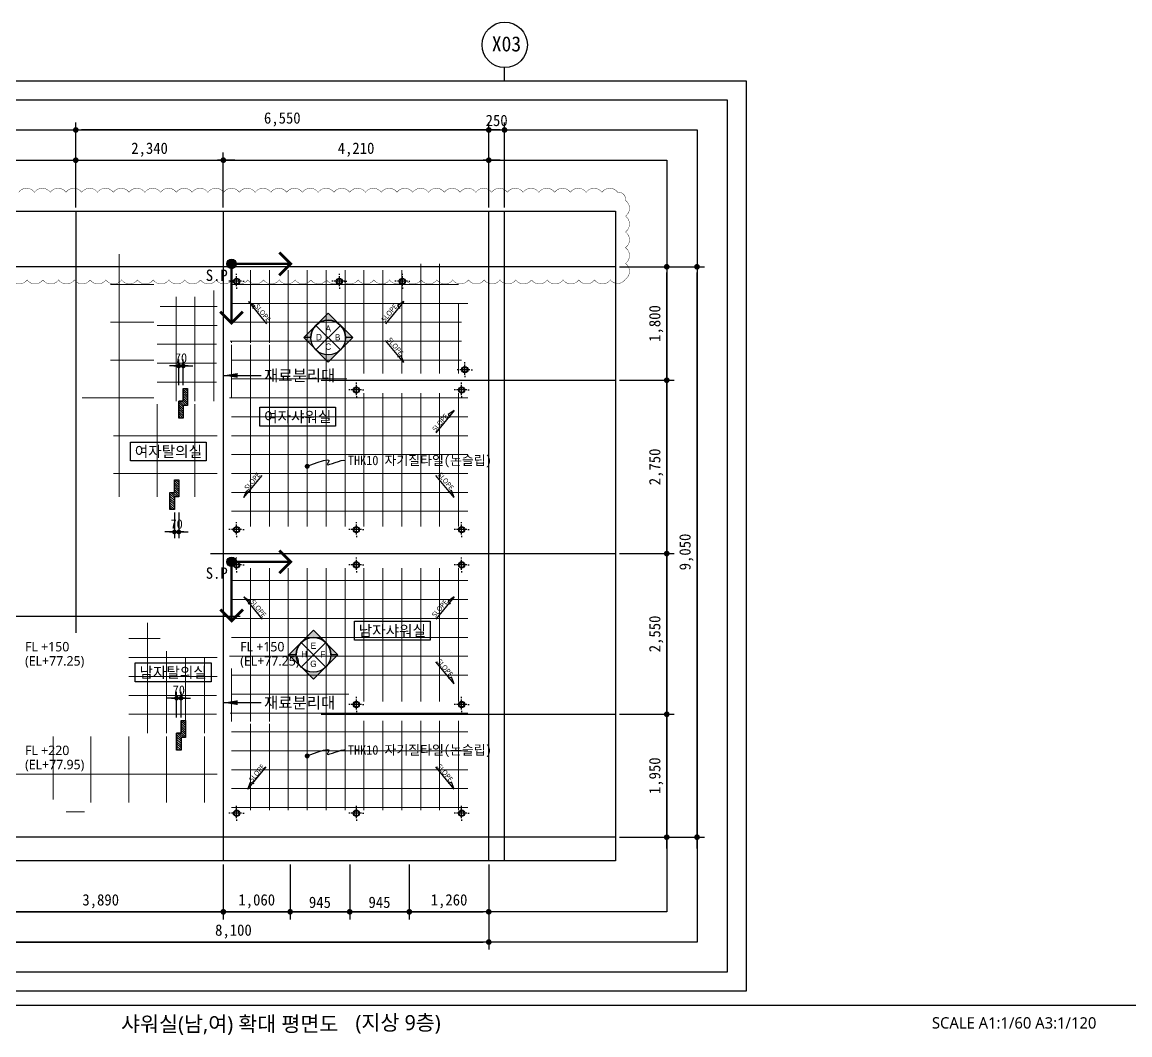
# Model space of a CAD drawing. Header units: millimetres. Extents: x -423835 to -174325, y -1379898 to -1311126.
# Drawn here: x -210905 to -193336, y -1363205 to -1347138 of the extents above; entities that cross this region are included whole.
import ezdxf
from ezdxf.enums import TextEntityAlignment as Align

# ---------------------------------------------------------------- set-up
doc = ezdxf.new("R2010")
doc.units = ezdxf.units.MM
doc.header["$LTSCALE"] = 100
doc.header["$MEASUREMENT"] = 0
doc.header["$PDSIZE"] = -10
doc.layers.get('0').update_dxf_attribs({"linetype": 'CONTINUOUS'})
doc.layers.get('Defpoints').update_dxf_attribs({"color": 153, "linetype": 'CONTINUOUS'})
for name, color, linetype, lineweight in [('A-AXIS-BUBL', 7, 'CONTINUOUS', 25), ('A-MKXS-TEXT1', 3, 'CONTINUOUS', 25), ('A-MKXX-NAME', 3, 'CONTINUOUS', 25), ('A-MKXX-SYMB', 7, 'CONTINUOUS', 25), ('A-WAXK-PATT', 8, 'CONTINUOUS', 18), ('A-XXXX-TXT2', 3, 'CONTINUOUS', 25), ('REV-202205', 20, 'CONTINUOUS', 25)]:
    doc.layers.add(name, color=color, linetype=linetype, lineweight=lineweight)
for name, color, linetype in [('A-DIMS', 7, 'CONTINUOUS'), ('A-ETC-1', 7, 'CONTINUOUS'), ('A-MKXS-LEAD', 7, 'CONTINUOUS'), ('A-TXT-S', 3, 'CONTINUOUS'), ('AA-AXIS-LINE-1', 1, 'CONTINUOUS'), ('AA-ELE-2', 3, 'CONTINUOUS'), ('AA-MARK', 1, 'CONTINUOUS'), ('AA-TEX-3', 3, 'CONTINUOUS'), ('ARDM', 7, 'CONTINUOUS'), ('FIX', 6, 'CONTINUOUS'), ('IN-F-PAT', 8, 'CONTINUOUS'), ('IN-TEXT-FIN', 3, 'CONTINUOUS'), ('LEADER', 7, 'CONTINUOUS')]:
    doc.layers.add(name, color=color, linetype=linetype)
doc.layers.add('Defpoint', color=181, linetype='CONTINUOUS', plot=False)
doc.styles.add('HY울릉도L', font='')
doc.styles.add('돋움체', font='')
doc.styles.add('맑은 고딕', font='malgun.ttf')
doc.styles.add('맑은고딕', font='malgun.ttf')
doc.styles.add('한농대-돋음체', font='')
doc.styles.get('HY울릉도L').set_extended_font_data('HYwulM')
doc.styles.get('돋움체').set_extended_font_data('DotumChe')
doc.styles.get('한농대-돋음체').set_extended_font_data('Dotum')
doc.dimstyles.new('CDIM', dxfattribs={"dimtxt": 3, "dimasz": 1.5, "dimexe": 2, "dimexo": 1, "dimgap": 1, "dimtad": 1, "dimdec": 0, "dimrnd": 0.5, "dimzin": 0, "dimdsep": 32, "dimlunit": 6, "dimtxsty": 'HY울릉도L', "dimblk1": '_CIDOT', "dimblk2": '_CIDOT', "dimsah": 1, "dimcen": 5.5, "dimclrd": 2, "dimclre": 2, "dimclrt": 7, "dimadec": 0, "dimazin": 0, "dimtfac": 1, "dimtdec": 0, "dimtix": 1, "dimtmove": 2, "dimatfit": 1, "dimldrblk": '_CIDOT', "dimfxl": 1, "dimtolj": 1, "dimtzin": 0, "dimlwd": -1, "dimarcsym": 0})

# ---------------------------------------------------------------- blocks, each defined once
blk = doc.blocks.new('전개도')
at = {"layer": 'AA-MARK'}
h = blk.add_hatch(color=256, dxfattribs=at)
edge = h.paths.add_edge_path()
edge.add_line((-32914.55, -89502.68), (-32916.83, -89502.68))
edge.add_arc((-32922.33, -89502.68), 5.5, 0, 180)
edge.add_line((-32927.83, -89502.68), (-32930.11, -89502.68))
edge.add_line((-32930.11, -89502.68), (-32922.33, -89494.91))
edge.add_line((-32922.33, -89494.91), (-32914.55, -89502.68))
h = blk.add_hatch(color=256, dxfattribs=at)
edge = h.paths.add_edge_path()
edge.add_line((-32914.55, -89502.68), (-32916.83, -89502.68))
edge.add_arc((-32922.33, -89502.68), 5.5, -180, 0, ccw=False)
edge.add_line((-32927.83, -89502.68), (-32930.11, -89502.68))
edge.add_line((-32930.11, -89502.68), (-32922.33, -89510.46))
edge.add_line((-32922.33, -89510.46), (-32914.55, -89502.68))
at = {"layer": 'AA-MARK', "color": 1}
for p, q in [((-32918.44, -89506.57), (-32926.22, -89498.79)), ((-32918.44, -89498.79), (-32926.22, -89506.57))]:
    blk.add_line(p, q, dxfattribs=at)
at = {"layer": 'AA-MARK'}
for points in [[(-32914.55, -89502.68), (-32916.83, -89502.68, 1), (-32927.83, -89502.68), (-32930.11, -89502.68), (-32922.33, -89494.91)], [(-32914.55, -89502.68), (-32916.83, -89502.68, -1), (-32927.83, -89502.68), (-32930.11, -89502.68), (-32922.33, -89510.46)]]:
    blk.add_lwpolyline(points, format="xyb", close=True, dxfattribs=at)
blk.add_circle((-32922.33, -89502.68), 5.5, dxfattribs=at)
blk = doc.blocks.new('전개도-1')
at = {"xscale": 50, "yscale": 50, "zscale": 50}
blk.add_blockref('전개도', (1646116, 4475134), dxfattribs=at)
at = {"layer": 'AA-MARK', "color": 3, "style": '한농대-돋음체'}
for tag, p in [('A', (0, 94)), ('B', (-147, -41)), ('C', (149, -45)), ('D', (0, -193))]:
    blk.add_attdef(tag, text='', height=100, dxfattribs=at).set_placement(p, align=Align.CENTER)
blk = doc.blocks.new('_CIDOT')
at = {"color": 0, "linetype": 'ByBlock'}
blk.add_line((2, 0), (-1, 0), dxfattribs=at)
at = {"color": 0, "linetype": 'ByBlock', "const_width": 0.5}
blk.add_lwpolyline([(-0.25, 0, 1), (0.25, 0, 1)], format="xyb", close=True, dxfattribs=at)
blk = doc.blocks.new('*D166')
at = {"layer": 'A-DIMS', "lineweight": -2, "transparency": 16777216}
for p, q in [((-210054, -1350078), (-210054, -1349208)), ((-207714, -1350078), (-207714, -1349208))]:
    blk.add_line(p, q, dxfattribs=at)
at = {"layer": 'A-DIMS', "transparency": 16777216}
blk.add_line((-209964, -1349328), (-207804, -1349328), dxfattribs=at)
at = {"layer": 'Defpoints', "color": 0, "transparency": 16777216}
for p in [(-207714, -1349328), (-210054, -1350138), (-207714, -1350138)]:
    blk.add_point(p, dxfattribs=at)
at = {"layer": 'A-DIMS', "transparency": 16777216, "xscale": 90, "yscale": 90, "zscale": 90, "rotation": 180}
blk.add_blockref('_CIDOT', (-210054, -1349328), dxfattribs=at)
at = {"layer": 'A-DIMS', "transparency": 16777216, "xscale": 90, "yscale": 90, "zscale": 90}
blk.add_blockref('_CIDOT', (-207714, -1349328), dxfattribs=at)
at = {"layer": 'A-DIMS', "color": 3, "transparency": 16777216, "insert": (-208884, -1349161), "char_height": 180, "attachment_point": 5, "style": '돋움체'}
blk.add_mtext('\\A1;2,340', dxfattribs=at)
blk = doc.blocks.new('*D167')
at = {"layer": 'A-DIMS', "lineweight": -2, "transparency": 16777216}
for p, q in [((-210054, -1350078), (-210054, -1348728)), ((-203504, -1350078), (-203504, -1348728))]:
    blk.add_line(p, q, dxfattribs=at)
at = {"layer": 'A-DIMS', "transparency": 16777216}
blk.add_line((-203594, -1348848), (-209964, -1348848), dxfattribs=at)
at = {"layer": 'Defpoints', "color": 0, "transparency": 16777216}
for p in [(-210054, -1348848), (-210054, -1350138), (-203504, -1350138)]:
    blk.add_point(p, dxfattribs=at)
at = {"layer": 'A-DIMS', "transparency": 16777216, "xscale": 90, "yscale": 90, "zscale": 90, "rotation": 180}
blk.add_blockref('_CIDOT', (-210054, -1348848), dxfattribs=at)
at = {"layer": 'A-DIMS', "transparency": 16777216, "xscale": 90, "yscale": 90, "zscale": 90}
blk.add_blockref('_CIDOT', (-203504, -1348848), dxfattribs=at)
at = {"layer": 'A-DIMS', "color": 3, "transparency": 16777216, "insert": (-206779, -1348681), "char_height": 180, "attachment_point": 5, "style": '돋움체'}
blk.add_mtext('\\A1;6,550', dxfattribs=at)
blk = doc.blocks.new('*D168')
at = {"layer": 'A-DIMS', "lineweight": -2, "transparency": 16777216}
for p, q in [((-207714, -1350078), (-207714, -1349208)), ((-203504, -1350078), (-203504, -1349208))]:
    blk.add_line(p, q, dxfattribs=at)
at = {"layer": 'A-DIMS', "transparency": 16777216}
blk.add_line((-207624, -1349328), (-203594, -1349328), dxfattribs=at)
at = {"layer": 'Defpoints', "color": 0, "transparency": 16777216}
for p in [(-203504, -1349328), (-207714, -1350138), (-203504, -1350138)]:
    blk.add_point(p, dxfattribs=at)
at = {"layer": 'A-DIMS', "transparency": 16777216, "xscale": 90, "yscale": 90, "zscale": 90, "rotation": 180}
blk.add_blockref('_CIDOT', (-207714, -1349328), dxfattribs=at)
at = {"layer": 'A-DIMS', "transparency": 16777216, "xscale": 90, "yscale": 90, "zscale": 90}
blk.add_blockref('_CIDOT', (-203504, -1349328), dxfattribs=at)
at = {"layer": 'A-DIMS', "color": 3, "transparency": 16777216, "insert": (-205609, -1349161), "char_height": 180, "attachment_point": 5, "style": '돋움체'}
blk.add_mtext('\\A1;4,210', dxfattribs=at)
blk = doc.blocks.new('*D165')
at = {"layer": 'A-DIMS', "lineweight": -2, "transparency": 16777216}
for p, q in [((-203504, -1350078), (-203504, -1348728)), ((-203254, -1350078), (-203254, -1348728))]:
    blk.add_line(p, q, dxfattribs=at)
at = {"layer": 'A-DIMS', "transparency": 16777216}
for p, q in [((-203594, -1348848), (-203684, -1348848)), ((-203504, -1348848), (-203254, -1348848)), ((-203164, -1348848), (-203074, -1348848))]:
    blk.add_line(p, q, dxfattribs=at)
at = {"layer": 'Defpoints', "color": 0, "transparency": 16777216}
for p in [(-203254, -1348848), (-203504, -1350138), (-203254, -1350138)]:
    blk.add_point(p, dxfattribs=at)
at = {"layer": 'A-DIMS', "transparency": 16777216, "xscale": 90, "yscale": 90, "zscale": 90}
blk.add_blockref('_CIDOT', (-203504, -1348848), dxfattribs=at)
at = {"layer": 'A-DIMS', "transparency": 16777216, "xscale": 90, "yscale": 90, "zscale": 90, "rotation": 180}
blk.add_blockref('_CIDOT', (-203254, -1348848), dxfattribs=at)
at = {"layer": 'A-DIMS', "color": 3, "transparency": 16777216, "insert": (-203379, -1348698), "char_height": 180, "attachment_point": 5, "style": '돋움체'}
blk.add_mtext('\\A1;250', dxfattribs=at)
blk = doc.blocks.new('*D169')
at = {"layer": 'A-DIMS', "lineweight": -2, "transparency": 16777216}
for p, q in [((-201431, -1352819), (-200561, -1352819)), ((-201431, -1355569), (-200561, -1355569))]:
    blk.add_line(p, q, dxfattribs=at)
at = {"layer": 'A-DIMS', "transparency": 16777216}
blk.add_line((-200681, -1355479), (-200681, -1352909), dxfattribs=at)
at = {"layer": 'Defpoints', "color": 0, "transparency": 16777216}
for p in [(-201491, -1352819), (-200681, -1352819), (-201491, -1355569)]:
    blk.add_point(p, dxfattribs=at)
at = {"layer": 'A-DIMS', "transparency": 16777216, "xscale": 90, "yscale": 90, "zscale": 90}
for p, rotation in [((-200681, -1352819), 90), ((-200681, -1355569), 270)]:
    blk.add_blockref('_CIDOT', p, dxfattribs=dict(at, rotation=rotation))
at = {"layer": 'A-DIMS', "color": 3, "transparency": 16777216, "insert": (-200849, -1354194), "char_height": 180, "attachment_point": 5, "rotation": 90, "style": '돋움체'}
blk.add_mtext('\\A1;2,750', dxfattribs=at)
blk = doc.blocks.new('*D170')
at = {"layer": 'A-DIMS', "lineweight": -2, "transparency": 16777216}
for p, q in [((-201431, -1351019), (-200561, -1351019)), ((-201431, -1352819), (-200561, -1352819))]:
    blk.add_line(p, q, dxfattribs=at)
at = {"layer": 'A-DIMS', "transparency": 16777216}
blk.add_line((-200681, -1352729), (-200681, -1351109), dxfattribs=at)
at = {"layer": 'Defpoints', "color": 0, "transparency": 16777216}
for p in [(-201491, -1351019), (-200681, -1351019), (-201491, -1352819)]:
    blk.add_point(p, dxfattribs=at)
at = {"layer": 'A-DIMS', "transparency": 16777216, "xscale": 90, "yscale": 90, "zscale": 90}
for p, rotation in [((-200681, -1351019), 90), ((-200681, -1352819), 270)]:
    blk.add_blockref('_CIDOT', p, dxfattribs=dict(at, rotation=rotation))
at = {"layer": 'A-DIMS', "color": 3, "transparency": 16777216, "insert": (-200849, -1351919), "char_height": 180, "attachment_point": 5, "rotation": 90, "style": '돋움체'}
blk.add_mtext('\\A1;1,800', dxfattribs=at)
blk = doc.blocks.new('*D171')
at = {"layer": 'A-DIMS', "lineweight": -2, "transparency": 16777216}
for p, q in [((-201431, -1358119), (-200561, -1358119)), ((-201431, -1360069), (-200561, -1360069))]:
    blk.add_line(p, q, dxfattribs=at)
at = {"layer": 'A-DIMS', "transparency": 16777216}
blk.add_line((-200681, -1359979), (-200681, -1358209), dxfattribs=at)
at = {"layer": 'Defpoints', "color": 0, "transparency": 16777216}
for p in [(-201491, -1358119), (-200681, -1358119), (-201491, -1360069)]:
    blk.add_point(p, dxfattribs=at)
at = {"layer": 'A-DIMS', "transparency": 16777216, "xscale": 90, "yscale": 90, "zscale": 90}
for p, rotation in [((-200681, -1358119), 90), ((-200681, -1360069), 270)]:
    blk.add_blockref('_CIDOT', p, dxfattribs=dict(at, rotation=rotation))
at = {"layer": 'A-DIMS', "color": 3, "transparency": 16777216, "insert": (-200849, -1359094), "char_height": 180, "attachment_point": 5, "rotation": 90, "style": '돋움체'}
blk.add_mtext('\\A1;1,950', dxfattribs=at)
blk = doc.blocks.new('*D172')
at = {"layer": 'A-DIMS', "lineweight": -2, "transparency": 16777216}
for p, q in [((-201431, -1355569), (-200561, -1355569)), ((-201431, -1358119), (-200561, -1358119))]:
    blk.add_line(p, q, dxfattribs=at)
at = {"layer": 'A-DIMS', "transparency": 16777216}
blk.add_line((-200681, -1358029), (-200681, -1355659), dxfattribs=at)
at = {"layer": 'Defpoints', "color": 0, "transparency": 16777216}
for p in [(-201491, -1355569), (-200681, -1355569), (-201491, -1358119)]:
    blk.add_point(p, dxfattribs=at)
at = {"layer": 'A-DIMS', "transparency": 16777216, "xscale": 90, "yscale": 90, "zscale": 90}
for p, rotation in [((-200681, -1355569), 90), ((-200681, -1358119), 270)]:
    blk.add_blockref('_CIDOT', p, dxfattribs=dict(at, rotation=rotation))
at = {"layer": 'A-DIMS', "color": 3, "transparency": 16777216, "insert": (-200849, -1356844), "char_height": 180, "attachment_point": 5, "rotation": 90, "style": '돋움체'}
blk.add_mtext('\\A1;2,550', dxfattribs=at)
blk = doc.blocks.new('*D175')
at = {"layer": 'A-DIMS', "lineweight": -2, "transparency": 16777216}
for p, q in [((-206654, -1360503), (-206654, -1361373)), ((-205709, -1360503), (-205709, -1361373))]:
    blk.add_line(p, q, dxfattribs=at)
at = {"layer": 'A-DIMS', "transparency": 16777216}
blk.add_line((-206564, -1361253), (-205799, -1361253), dxfattribs=at)
at = {"layer": 'Defpoints', "color": 0, "transparency": 16777216}
for p in [(-206654, -1360443), (-205709, -1360443), (-205709, -1361253)]:
    blk.add_point(p, dxfattribs=at)
at = {"layer": 'A-DIMS', "transparency": 16777216, "xscale": 90, "yscale": 90, "zscale": 90, "rotation": 180}
blk.add_blockref('_CIDOT', (-206654, -1361253), dxfattribs=at)
at = {"layer": 'A-DIMS', "transparency": 16777216, "xscale": 90, "yscale": 90, "zscale": 90}
blk.add_blockref('_CIDOT', (-205709, -1361253), dxfattribs=at)
at = {"layer": 'A-DIMS', "color": 3, "transparency": 16777216, "insert": (-206182, -1361103), "char_height": 180, "attachment_point": 5, "style": '돋움체'}
blk.add_mtext('\\A1;945', dxfattribs=at)
blk = doc.blocks.new('*D176')
at = {"layer": 'A-DIMS', "lineweight": -2, "transparency": 16777216}
for p, q in [((-205709, -1360503), (-205709, -1361373)), ((-204764, -1360503), (-204764, -1361373))]:
    blk.add_line(p, q, dxfattribs=at)
at = {"layer": 'A-DIMS', "transparency": 16777216}
blk.add_line((-205619, -1361253), (-204854, -1361253), dxfattribs=at)
at = {"layer": 'Defpoints', "color": 0, "transparency": 16777216}
for p in [(-205709, -1360443), (-204764, -1360443), (-204764, -1361253)]:
    blk.add_point(p, dxfattribs=at)
at = {"layer": 'A-DIMS', "transparency": 16777216, "xscale": 90, "yscale": 90, "zscale": 90, "rotation": 180}
blk.add_blockref('_CIDOT', (-205709, -1361253), dxfattribs=at)
at = {"layer": 'A-DIMS', "transparency": 16777216, "xscale": 90, "yscale": 90, "zscale": 90}
blk.add_blockref('_CIDOT', (-204764, -1361253), dxfattribs=at)
at = {"layer": 'A-DIMS', "color": 3, "transparency": 16777216, "insert": (-205237, -1361103), "char_height": 180, "attachment_point": 5, "style": '돋움체'}
blk.add_mtext('\\A1;945', dxfattribs=at)
blk = doc.blocks.new('*D177')
at = {"layer": 'A-DIMS', "lineweight": -2, "transparency": 16777216}
for p, q in [((-204764, -1360503), (-204764, -1361373)), ((-203504, -1360503), (-203504, -1361373))]:
    blk.add_line(p, q, dxfattribs=at)
at = {"layer": 'A-DIMS', "transparency": 16777216}
blk.add_line((-204674, -1361253), (-203594, -1361253), dxfattribs=at)
at = {"layer": 'Defpoints', "color": 0, "transparency": 16777216}
for p in [(-204764, -1360443), (-203504, -1360443), (-203504, -1361253)]:
    blk.add_point(p, dxfattribs=at)
at = {"layer": 'A-DIMS', "transparency": 16777216, "xscale": 90, "yscale": 90, "zscale": 90, "rotation": 180}
blk.add_blockref('_CIDOT', (-204764, -1361253), dxfattribs=at)
at = {"layer": 'A-DIMS', "transparency": 16777216, "xscale": 90, "yscale": 90, "zscale": 90}
blk.add_blockref('_CIDOT', (-203504, -1361253), dxfattribs=at)
at = {"layer": 'A-DIMS', "color": 3, "transparency": 16777216, "insert": (-204134, -1361086), "char_height": 180, "attachment_point": 5, "style": '돋움체'}
blk.add_mtext('\\A1;1,260', dxfattribs=at)
blk = doc.blocks.new('*D178')
at = {"layer": 'A-DIMS', "lineweight": -2, "transparency": 16777216}
for p, q in [((-207714, -1360503), (-207714, -1361373)), ((-206654, -1360503), (-206654, -1361373))]:
    blk.add_line(p, q, dxfattribs=at)
at = {"layer": 'A-DIMS', "transparency": 16777216}
blk.add_line((-207624, -1361253), (-206744, -1361253), dxfattribs=at)
at = {"layer": 'Defpoints', "color": 0, "transparency": 16777216}
for p in [(-207714, -1360443), (-206654, -1360443), (-206654, -1361253)]:
    blk.add_point(p, dxfattribs=at)
at = {"layer": 'A-DIMS', "transparency": 16777216, "xscale": 90, "yscale": 90, "zscale": 90, "rotation": 180}
blk.add_blockref('_CIDOT', (-207714, -1361253), dxfattribs=at)
at = {"layer": 'A-DIMS', "transparency": 16777216, "xscale": 90, "yscale": 90, "zscale": 90}
blk.add_blockref('_CIDOT', (-206654, -1361253), dxfattribs=at)
at = {"layer": 'A-DIMS', "color": 3, "transparency": 16777216, "insert": (-207184, -1361086), "char_height": 180, "attachment_point": 5, "style": '돋움체'}
blk.add_mtext('\\A1;1,060', dxfattribs=at)
blk = doc.blocks.new('*D179')
at = {"layer": 'A-DIMS', "lineweight": -2, "transparency": 16777216}
for p, q in [((-211604, -1360503), (-211604, -1361373)), ((-207714, -1360503), (-207714, -1361373))]:
    blk.add_line(p, q, dxfattribs=at)
at = {"layer": 'A-DIMS', "transparency": 16777216}
blk.add_line((-211514, -1361253), (-207804, -1361253), dxfattribs=at)
at = {"layer": 'Defpoints', "color": 0, "transparency": 16777216}
for p in [(-211604, -1360443), (-207714, -1360443), (-207714, -1361253)]:
    blk.add_point(p, dxfattribs=at)
at = {"layer": 'A-DIMS', "transparency": 16777216, "xscale": 90, "yscale": 90, "zscale": 90, "rotation": 180}
blk.add_blockref('_CIDOT', (-211604, -1361253), dxfattribs=at)
at = {"layer": 'A-DIMS', "transparency": 16777216, "xscale": 90, "yscale": 90, "zscale": 90}
blk.add_blockref('_CIDOT', (-207714, -1361253), dxfattribs=at)
at = {"layer": 'A-DIMS', "color": 3, "transparency": 16777216, "insert": (-209659, -1361086), "char_height": 180, "attachment_point": 5, "style": '돋움체'}
blk.add_mtext('\\A1;3,890', dxfattribs=at)
blk = doc.blocks.new('지하2층 평면도$1$FD')
at = {"layer": 'FIX'}
for p, q in [((-100, 0), (-120, 0)), ((80, 0), (-80, 0)), ((0, 100), (0, 120)), ((0, -80), (0, 80)), ((100, 0), (120, 0)), ((0, -100), (0, -120))]:
    blk.add_line(p, q, dxfattribs=at)
for radius in [50, 40]:
    blk.add_circle((0, 0), radius, dxfattribs=at)
blk = doc.blocks.new('*D271')
at = {"layer": 'A-DIMS', "lineweight": -2, "transparency": 16777216}
for p, q in [((-208490, -1354919), (-208490, -1355326)), ((-208420, -1354919), (-208420, -1355326))]:
    blk.add_line(p, q, dxfattribs=at)
at = {"layer": 'A-DIMS', "transparency": 16777216}
for p, q in [((-208565, -1355226), (-208640, -1355226)), ((-208490, -1355226), (-208420, -1355226)), ((-208345, -1355226), (-208270, -1355226))]:
    blk.add_line(p, q, dxfattribs=at)
at = {"layer": 'Defpoints', "color": 0, "transparency": 16777216}
for p in [(-208490, -1354869), (-208420, -1354869), (-208420, -1355226)]:
    blk.add_point(p, dxfattribs=at)
at = {"layer": 'A-DIMS', "transparency": 16777216, "xscale": 75, "yscale": 75, "zscale": 75, "rotation": 180}
blk.add_blockref('_CIDOT', (-208420, -1355226), dxfattribs=at)
at = {"layer": 'A-DIMS', "transparency": 16777216, "xscale": 75, "yscale": 75, "zscale": 75}
blk.add_blockref('_CIDOT', (-208490, -1355226), dxfattribs=at)
at = {"layer": 'A-DIMS', "color": 3, "transparency": 16777216, "insert": (-208455, -1355101), "char_height": 150, "attachment_point": 5, "style": '돋움체'}
blk.add_mtext('\\A1;70', dxfattribs=at)
blk = doc.blocks.new('*D272')
at = {"layer": 'A-DIMS', "transparency": 16777216}
for p, q in [((-208495, -1352592), (-208570, -1352592)), ((-208420, -1352592), (-208350, -1352592)), ((-208275, -1352592), (-208200, -1352592))]:
    blk.add_line(p, q, dxfattribs=at)
at = {"layer": 'A-DIMS', "lineweight": -2, "transparency": 16777216}
for p, q in [((-208420, -1352899), (-208420, -1352492)), ((-208350, -1352899), (-208350, -1352492))]:
    blk.add_line(p, q, dxfattribs=at)
at = {"layer": 'Defpoints', "color": 0, "transparency": 16777216}
for p in [(-208350, -1352592), (-208420, -1352949), (-208350, -1352949)]:
    blk.add_point(p, dxfattribs=at)
at = {"layer": 'A-DIMS', "transparency": 16777216, "xscale": 75, "yscale": 75, "zscale": 75, "rotation": 180}
blk.add_blockref('_CIDOT', (-208350, -1352592), dxfattribs=at)
at = {"layer": 'A-DIMS', "transparency": 16777216, "xscale": 75, "yscale": 75, "zscale": 75}
blk.add_blockref('_CIDOT', (-208420, -1352592), dxfattribs=at)
at = {"layer": 'A-DIMS', "color": 3, "transparency": 16777216, "insert": (-208385, -1352467), "char_height": 150, "attachment_point": 5, "style": '돋움체'}
blk.add_mtext('\\A1;70', dxfattribs=at)
blk = doc.blocks.new('*D273')
at = {"layer": 'A-DIMS', "transparency": 16777216}
for p, q in [((-208530, -1357862), (-208605, -1357862)), ((-208455, -1357862), (-208385, -1357862)), ((-208310, -1357862), (-208235, -1357862))]:
    blk.add_line(p, q, dxfattribs=at)
at = {"layer": 'A-DIMS', "lineweight": -2, "transparency": 16777216}
for p, q in [((-208455, -1358169), (-208455, -1357762)), ((-208385, -1358169), (-208385, -1357762))]:
    blk.add_line(p, q, dxfattribs=at)
at = {"layer": 'Defpoints', "color": 0, "transparency": 16777216}
for p in [(-208385, -1357862), (-208455, -1358219), (-208385, -1358219)]:
    blk.add_point(p, dxfattribs=at)
at = {"layer": 'A-DIMS', "transparency": 16777216, "xscale": 75, "yscale": 75, "zscale": 75, "rotation": 180}
blk.add_blockref('_CIDOT', (-208385, -1357862), dxfattribs=at)
at = {"layer": 'A-DIMS', "transparency": 16777216, "xscale": 75, "yscale": 75, "zscale": 75}
blk.add_blockref('_CIDOT', (-208455, -1357862), dxfattribs=at)
at = {"layer": 'A-DIMS', "color": 3, "transparency": 16777216, "insert": (-208420, -1357737), "char_height": 150, "attachment_point": 5, "style": '돋움체'}
blk.add_mtext('\\A1;70', dxfattribs=at)
blk = doc.blocks.new('A$C028158C4')
at = {"layer": 'A-AXIS-BUBL', "ltscale": 0.2}
blk.add_line((0, 0), (0, 175), dxfattribs=at)
blk.add_circle((3, 475), 300, dxfattribs=at)
blk = doc.blocks.new('A$C136B090C')
at = {"layer": 'A-ETC-1'}
for p, q in [((-50, 329), (86, 204)), ((-50, 329), (306, -288)), ((86, 204), (22, 139))]:
    blk.add_line(p, q, dxfattribs=at)
blk = doc.blocks.new('*D382')
at = {"layer": 'A-DIMS', "lineweight": -2, "transparency": 16777216}
for p, q in [((-201431, -1351019), (-200081, -1351019)), ((-201431, -1360069), (-200081, -1360069))]:
    blk.add_line(p, q, dxfattribs=at)
at = {"layer": 'A-DIMS', "transparency": 16777216}
blk.add_line((-200201, -1359979), (-200201, -1351109), dxfattribs=at)
at = {"layer": 'Defpoints', "color": 0, "transparency": 16777216}
for p in [(-201491, -1351019), (-200201, -1351019), (-201491, -1360069)]:
    blk.add_point(p, dxfattribs=at)
at = {"layer": 'A-DIMS', "transparency": 16777216, "xscale": 90, "yscale": 90, "zscale": 90}
for p, rotation in [((-200201, -1351019), 90), ((-200201, -1360069), 270)]:
    blk.add_blockref('_CIDOT', p, dxfattribs=dict(at, rotation=rotation))
at = {"layer": 'A-DIMS', "color": 3, "transparency": 16777216, "insert": (-200369, -1355544), "char_height": 180, "attachment_point": 5, "rotation": 90, "style": '돋움체'}
blk.add_mtext('\\A1;9,050', dxfattribs=at)
blk = doc.blocks.new('*D383')
at = {"layer": 'A-DIMS', "lineweight": -2, "transparency": 16777216}
for p, q in [((-211604, -1360503), (-211604, -1361853)), ((-203504, -1360503), (-203504, -1361853))]:
    blk.add_line(p, q, dxfattribs=at)
at = {"layer": 'A-DIMS', "transparency": 16777216}
blk.add_line((-211514, -1361733), (-203594, -1361733), dxfattribs=at)
at = {"layer": 'Defpoints', "color": 0, "transparency": 16777216}
for p in [(-211604, -1360443), (-203504, -1360443), (-203504, -1361733)]:
    blk.add_point(p, dxfattribs=at)
at = {"layer": 'A-DIMS', "transparency": 16777216, "xscale": 90, "yscale": 90, "zscale": 90, "rotation": 180}
blk.add_blockref('_CIDOT', (-211604, -1361733), dxfattribs=at)
at = {"layer": 'A-DIMS', "transparency": 16777216, "xscale": 90, "yscale": 90, "zscale": 90}
blk.add_blockref('_CIDOT', (-203504, -1361733), dxfattribs=at)
at = {"layer": 'A-DIMS', "color": 3, "transparency": 16777216, "insert": (-207554, -1361566), "char_height": 180, "attachment_point": 5, "style": '돋움체'}
blk.add_mtext('\\A1;8,100', dxfattribs=at)

msp = doc.modelspace()

# ---------------------------------------------------------------- hatches: boundary and pattern name
at = {"layer": 'A-WAXK-PATT'}
h = msp.add_hatch(dxfattribs=at)
h.set_pattern_fill('ANSI31', color=256, scale=200, angle=90)
h.set_pattern_definition([(135, (1344407.848, -1265795.41), (-17.67766953, -17.67766953), [])])
h.paths.add_polyline_path([(-208420, -1353419), (-208420, -1353149), (-208350, -1353149), (-208350, -1352949), (-208280, -1352949), (-208280, -1353219), (-208350, -1353219), (-208350, -1353419)])
h = msp.add_hatch(dxfattribs=at)
h.set_pattern_fill('ANSI31', color=256, scale=200, angle=90)
h.set_pattern_definition([(135, (1344267.848, -1267245.41), (-17.67766953, -17.67766953), [])])
h.paths.add_polyline_path([(-208560, -1354869), (-208560, -1354599), (-208490, -1354599), (-208490, -1354399), (-208420, -1354399), (-208420, -1354669), (-208490, -1354669), (-208490, -1354869)])
h = msp.add_hatch(dxfattribs=at)
h.set_pattern_fill('ANSI31', color=256, scale=200, angle=90)
h.set_pattern_definition([(135, (1344372.848, -1271065.41), (-17.67766953, -17.67766953), [])])
h.paths.add_polyline_path([(-208455, -1358689), (-208455, -1358419), (-208385, -1358419), (-208385, -1358219), (-208315, -1358219), (-208315, -1358489), (-208385, -1358489), (-208385, -1358689)])
at = {"layer": 'IN-F-PAT', "transparency": 33554687}
h = msp.add_hatch(color=2, dxfattribs=at)
h.dxf.hatch_style = 1
h.paths.add_polyline_path([(-207509.1, -1350974, 1), (-207659.1, -1350974, 1)])
h = msp.add_hatch(color=2, dxfattribs=at)
h.dxf.hatch_style = 1
h.paths.add_polyline_path([(-207509.1, -1350974, 1), (-207659.1, -1350974, 1)])
h = msp.add_hatch(color=2, dxfattribs=at)
h.dxf.hatch_style = 1
h.paths.add_polyline_path([(-207509.1, -1355699, 1), (-207659.1, -1355699, 1)])
h = msp.add_hatch(color=2, dxfattribs=at)
h.dxf.hatch_style = 1
h.paths.add_polyline_path([(-207509.1, -1355699, 1), (-207659.1, -1355699, 1)])

# ---------------------------------------------------------------- linework, layer by layer
at = {"color": 3, "ltscale": 2}
msp.add_line((-222235.4, -1362732.1), (-178150.4, -1362732.1), dxfattribs=at)
at = {"layer": 'A-MKXS-LEAD', "const_width": 38.4}
for points in [[(-206404, -1354183, 1), (-206364.2, -1354187, 1)], [(-206404, -1358778, 1), (-206364.2, -1358782, 1)]]:
    msp.add_lwpolyline(points, format="xyb", close=True, dxfattribs=at)
at = {"layer": 'A-MKXS-LEAD'}
for points in [[(-206384.1, -1354185), (-206227.7, -1354126), (-206125.8, -1354094.2), (-206067.8, -1354083.9), (-206043.1, -1354089.5), (-206041.3, -1354105.3), (-206051.7, -1354125.8), (-206063.7, -1354145.3), (-206066.9, -1354158.2), (-206053, -1354160.3), (-206024, -1354153.3), (-205984.2, -1354140.2), (-205938, -1354124), (-205889.7, -1354107.8), (-205843.6, -1354094.8), (-205804.1, -1354087.9), (-205775.5, -1354090.2)], [(-206384.1, -1358780), (-206227.7, -1358721), (-206125.8, -1358689.2), (-206067.8, -1358678.9), (-206043.1, -1358684.5), (-206041.3, -1358700.3), (-206051.7, -1358720.8), (-206063.7, -1358740.3), (-206066.9, -1358753.2), (-206053, -1358755.3), (-206024, -1358748.3), (-205984.2, -1358735.2), (-205938, -1358719), (-205889.7, -1358702.8), (-205843.6, -1358689.8), (-205804.1, -1358682.9), (-205775.5, -1358685.2)]]:
    msp.add_lwpolyline(points, dxfattribs=at)
at = {"layer": 'A-MKXX-SYMB'}
for points in [[(-205932.9, -1353549.2), (-207134.1, -1353549.2), (-207134.1, -1353249), (-205932.9, -1353249)], [(-207984.1, -1354100.3), (-209185.2, -1354100.3), (-209185.2, -1353800), (-207984.1, -1353800)], [(-204432.9, -1356944.2), (-205634.1, -1356944.2), (-205634.1, -1356644), (-204432.9, -1356644)], [(-207909.1, -1357605.3), (-209110.2, -1357605.3), (-209110.2, -1357305), (-207909.1, -1357305)]]:
    msp.add_lwpolyline(points, close=True, dxfattribs=at)
at = {"layer": 'A-WAXK-PATT'}
for p, q in [((-209364.1, -1350819), (-209364.1, -1354669)), ((-204584.1, -1352714), (-204584.1, -1350974)), ((-204284.1, -1352714), (-204284.1, -1350974)), ((-207284.1, -1352224), (-207284.1, -1351074)), ((-206984.1, -1352224), (-206984.1, -1351074)), ((-206684.1, -1355139), (-206684.1, -1351074)), ((-206384.1, -1355139), (-206384.1, -1351074)), ((-206084.1, -1355139), (-206084.1, -1351074)), ((-205784.1, -1355139), (-205784.1, -1351074)), ((-205484.1, -1352714), (-205484.1, -1351074)), ((-205184.1, -1352714), (-205184.1, -1351074)), ((-204884.1, -1352714), (-204884.1, -1351074)), ((-208814.1, -1351299), (-209504.1, -1351299)), ((-207584.1, -1351299), (-203984.1, -1351299)), ((-208464.1, -1353149), (-208464.1, -1351494)), ((-208164.1, -1353149), (-208164.1, -1351494)), ((-207864.1, -1353149), (-207864.1, -1351394)), ((-207814.1, -1351649), (-208714.1, -1351649)), ((-207584.1, -1351599), (-203834.1, -1351599)), ((-203984.1, -1352714), (-203984.1, -1351599)), ((-208814.1, -1351899), (-209504.1, -1351899)), ((-207814.1, -1351949), (-208764.1, -1351949)), ((-207584.1, -1351899), (-203934.1, -1351899)), ((-207604.1, -1352199), (-203934.1, -1352199)), ((-207584.1, -1352224), (-207584.1, -1352199)), ((-207824.1, -1352249), (-208764.1, -1352249)), ((-207584.1, -1353099), (-207584.1, -1352259)), ((-207284.1, -1355139), (-207284.1, -1352259)), ((-206984.1, -1355139), (-206984.1, -1352259)), ((-208814.1, -1352499), (-209504.1, -1352499)), ((-208764.1, -1352549), (-207824.1, -1352549)), ((-207584.1, -1352499), (-203934.1, -1352499)), ((-208764.1, -1352849), (-207824.1, -1352849)), ((-207584.1, -1352799), (-205754.1, -1352799)), ((-208814.1, -1353099), (-209954.1, -1353099)), ((-207614.1, -1353099), (-203834.1, -1353099)), ((-205484.1, -1355139), (-205484.1, -1353024)), ((-205184.1, -1355139), (-205184.1, -1353024)), ((-204884.1, -1355139), (-204884.1, -1353024)), ((-204584.1, -1355139), (-204584.1, -1353024)), ((-204284.1, -1355139), (-204284.1, -1353024)), ((-203984.1, -1355139), (-203984.1, -1353024)), ((-208764.1, -1353199), (-208764.1, -1354669)), ((-208164.1, -1353199), (-208164.1, -1354669)), ((-207584.1, -1353399), (-203834.1, -1353399)), ((-207814.1, -1353699), (-209454.1, -1353699)), ((-207584.1, -1353699), (-203834.1, -1353699)), ((-207584.1, -1353999), (-203834.1, -1353999)), ((-207814.1, -1354299), (-209454.1, -1354299)), ((-207584.1, -1354299), (-203834.1, -1354299)), ((-207584.1, -1354599), (-203834.1, -1354599)), ((-207584.1, -1354899), (-203834.1, -1354899)), ((-207284.1, -1358234), (-207284.1, -1355799)), ((-206984.1, -1358234), (-206984.1, -1355799)), ((-206684.1, -1359639), (-206684.1, -1355799)), ((-206384.1, -1359639), (-206384.1, -1355799)), ((-206084.1, -1359639), (-206084.1, -1355799)), ((-205784.1, -1359639), (-205784.1, -1355799)), ((-205484.1, -1357914), (-205484.1, -1355799)), ((-205184.1, -1357914), (-205184.1, -1355799)), ((-204884.1, -1357914), (-204884.1, -1355799)), ((-204584.1, -1357914), (-204584.1, -1355799)), ((-204284.1, -1357914), (-204284.1, -1355799)), ((-203984.1, -1357914), (-203984.1, -1355799)), ((-207584.1, -1355999), (-203834.1, -1355999)), ((-207584.1, -1356299), (-203834.1, -1356299)), ((-207584.1, -1356599), (-203834.1, -1356599)), ((-208914.1, -1358419), (-208914.1, -1356669)), ((-208714.1, -1356919), (-209214.5, -1356919)), ((-207584.1, -1356899), (-203834.1, -1356899)), ((-208614.1, -1358419), (-208614.1, -1357119)), ((-207814.1, -1357219), (-209214.5, -1357219)), ((-208314.1, -1358419), (-208314.1, -1357219)), ((-208014.1, -1358419), (-208014.1, -1357219)), ((-207614.1, -1357199), (-203834.1, -1357199)), ((-207714.1, -1358294), (-207714.1, -1357394)), ((-207584.1, -1358234), (-207584.1, -1357394)), ((-207584.1, -1357499), (-203834.1, -1357499)), ((-207814.1, -1357519), (-209214.5, -1357519)), ((-209214.5, -1357819), (-207824.1, -1357819)), ((-207584.1, -1357799), (-205724.1, -1357799)), ((-209214.5, -1358119), (-207824.1, -1358119)), ((-207604.1, -1358099), (-203834.1, -1358099)), ((-207284.1, -1359639), (-207284.1, -1358269)), ((-206984.1, -1359639), (-206984.1, -1358269)), ((-205484.1, -1359639), (-205484.1, -1358224)), ((-205184.1, -1359639), (-205184.1, -1358224)), ((-204884.1, -1359639), (-204884.1, -1358224)), ((-204584.1, -1359639), (-204584.1, -1358224)), ((-204284.1, -1359639), (-204284.1, -1358224)), ((-203984.1, -1359639), (-203984.1, -1358224)), ((-210414.1, -1358469), (-210414.1, -1359469)), ((-209814.1, -1358469), (-209814.1, -1359519)), ((-209214.1, -1358469), (-209214.1, -1359519)), ((-208614.1, -1358469), (-208614.1, -1359519)), ((-208014.1, -1358469), (-208014.1, -1359519)), ((-207584.1, -1358399), (-203834.1, -1358399)), ((-207584.1, -1358699), (-203834.1, -1358699)), ((-211504.1, -1359069), (-207814.1, -1359069)), ((-207584.1, -1358999), (-203834.1, -1358999)), ((-207584.1, -1359299), (-203834.1, -1359299)), ((-207584.1, -1359599), (-203834.1, -1359599)), ((-210204.1, -1359669), (-209914.1, -1359669))]:
    msp.add_line(p, q, dxfattribs=at)
at = {"layer": 'AA-AXIS-LINE-1'}
for p, q in [((-210054.1, -1350137.7), (-210054.1, -1356829)), ((-207714.1, -1350137.7), (-207714.1, -1360442.7)), ((-203504.1, -1360442.7), (-203504.1, -1350137.7)), ((-203254.1, -1360442.7), (-203254.1, -1350137.7)), ((-201491.4, -1351019), (-213282.8, -1351019)), ((-206164.1, -1352819), (-201491.4, -1352819)), ((-207919.1, -1355569), (-201491.4, -1355569)), ((-207445.1, -1356569), (-213282.8, -1356569)), ((-206164.1, -1358119), (-201491.4, -1358119)), ((-201491.4, -1360069), (-213282.8, -1360069))]:
    msp.add_line(p, q, dxfattribs=at)
at = {"layer": 'AA-ELE-2'}
for points in [[(-208350, -1352949), (-208350, -1353149), (-208420, -1353149), (-208420, -1353419)], [(-208420, -1354399), (-208420, -1354669), (-208490, -1354669), (-208490, -1354869)], [(-208385, -1358219), (-208385, -1358419), (-208455, -1358419), (-208455, -1358689)]]:
    msp.add_lwpolyline(points, dxfattribs=at)
at = {"layer": 'Defpoints'}
for points in [[(-199421.4, -1348067.7), (-199421.4, -1362512.7), (-215352.8, -1362512.7), (-215352.8, -1348067.7)], [(-199721.4, -1348367.7), (-199721.4, -1362212.7), (-215052.8, -1362212.7), (-215052.8, -1348367.7)], [(-200201.4, -1348847.7), (-200201.4, -1361732.7), (-214572.8, -1361732.7), (-214572.8, -1348847.7)], [(-200681.4, -1349327.7), (-200681.4, -1361252.7), (-214092.8, -1361252.7), (-214092.8, -1349327.7)], [(-201491.4, -1350137.7), (-201491.4, -1360442.7), (-213282.8, -1360442.7), (-213282.8, -1350137.7)], [(-208420, -1353419), (-208420, -1353149), (-208350, -1353149), (-208350, -1352949), (-208280, -1352949), (-208280, -1353219), (-208350, -1353219), (-208350, -1353419)], [(-208560, -1354869), (-208560, -1354599), (-208490, -1354599), (-208490, -1354399), (-208420, -1354399), (-208420, -1354669), (-208490, -1354669), (-208490, -1354869)], [(-208455, -1358689), (-208455, -1358419), (-208385, -1358419), (-208385, -1358219), (-208315, -1358219), (-208315, -1358489), (-208385, -1358489), (-208385, -1358689)]]:
    msp.add_lwpolyline(points, close=True, dxfattribs=at)
at = {"layer": 'IN-F-PAT', "color": 2, "const_width": 45}
for points in [[(-206826.6, -1350794), (-206646.6, -1350974), (-206826.6, -1351154)], [(-207764.1, -1351731.5), (-207584.1, -1351911.5), (-207404.1, -1351731.5)], [(-206826.6, -1355519), (-206646.6, -1355699), (-206826.6, -1355879)], [(-207764.1, -1356456.5), (-207584.1, -1356636.5), (-207404.1, -1356456.5)]]:
    msp.add_lwpolyline(points, dxfattribs=at)
at = {"layer": 'IN-F-PAT', "color": 2}
for points in [[(-207584.1, -1350974, 37.5, 37.5, 0), (-207584.1, -1351900.4, 187.5, 187.5, 0)], [(-207584.1, -1350974, 37.5, 37.5, 0), (-206657.6, -1350974, 187.5, 187.5, 0)], [(-207584.1, -1355699, 37.5, 37.5, 0), (-207584.1, -1356625.4, 187.5, 187.5, 0)], [(-207584.1, -1355699, 37.5, 37.5, 0), (-206657.6, -1355699, 187.5, 187.5, 0)]]:
    msp.add_lwpolyline(points, format="xyseb", dxfattribs=at)
for centre in [(-207584.1, -1350974), (-207584.1, -1350974), (-207584.1, -1355699), (-207584.1, -1355699)]:
    msp.add_circle(centre, 75, dxfattribs=at)
at = {"layer": 'LEADER'}
for points in [[(-207714.1, -1352742.8, 0, 75, 0), (-207489.1, -1352742.8, 0, 0, 0), (-207489.1, -1352742.8, 0, 0, 0)], [(-207714.1, -1357934.7, 0, 75, 0), (-207489.1, -1357934.7, 0, 0, 0), (-207489.1, -1357934.7, 0, 0, 0)]]:
    msp.add_lwpolyline(points, format="xyseb", dxfattribs=at)
for points in [[(-207714.1, -1352742.8), (-207114.1, -1352742.8)], [(-207714.1, -1357934.7), (-207114.1, -1357934.7)]]:
    msp.add_lwpolyline(points, dxfattribs=at)
at = {"layer": 'REV-202205', "const_width": 6}
msp.add_lwpolyline([(-210959.5, -1349838.2, -0.5205671), (-210709.5, -1349838.2, -0.5205671), (-210459.5, -1349838.2, -0.5205671), (-210209.5, -1349838.2, -0.5205671), (-209959.5, -1349838.2, -0.5205671), (-209709.5, -1349838.2, -0.5205671), (-209459.5, -1349838.2, -0.5205671), (-209209.5, -1349838.2, -0.5205671), (-208959.5, -1349838.2, -0.5205671), (-208709.5, -1349838.2, -0.5205671), (-208459.5, -1349838.2, -0.5205671), (-208209.5, -1349838.2, -0.5205671), (-207959.5, -1349838.2, -0.5205671), (-207709.5, -1349838.2, -0.5205671), (-207459.5, -1349838.2, -0.5205671), (-207209.5, -1349838.2, -0.5205671), (-206959.5, -1349838.2, -0.5205671), (-206709.5, -1349838.2, -0.5205671), (-206459.5, -1349838.2, -0.5205671), (-206209.5, -1349838.2, -0.5205671), (-205959.5, -1349838.2, -0.5205671), (-205709.5, -1349838.2, -0.5205671), (-205459.5, -1349838.2, -0.5205671), (-205209.5, -1349838.2, -0.5205671), (-204959.5, -1349838.2, -0.5205671), (-204709.5, -1349838.2, -0.5205671), (-204459.5, -1349838.2, -0.5205671), (-204209.5, -1349838.2, -0.5205671), (-203959.5, -1349838.2, -0.5205671), (-203709.5, -1349838.2, -0.5205671), (-203459.5, -1349838.2, -0.5205671), (-203209.5, -1349838.2, -0.5205671), (-202959.5, -1349838.2, -0.5205671), (-202709.5, -1349838.2, -0.5205671), (-202459.5, -1349838.2, -0.5205671), (-202209.5, -1349838.2, -0.5205671), (-201959.5, -1349838.2, -0.5205671), (-201709.5, -1349838.2, -0.5205671), (-201459.5, -1349838.2, -0.5205671), (-201337, -1349965.8, -0.5205671), (-201337, -1350215.8, -0.5205671), (-201337, -1350465.8, -0.5205671), (-201337, -1350715.8, -0.5205671), (-201337, -1350965.8, -0.5205671), (-201337, -1351215.8, -0.5205671), (-201576.3, -1351226.5, -0.5205671), (-201826.3, -1351226.5, -0.5205671), (-202076.3, -1351226.5, -0.5205671), (-202326.3, -1351226.5, -0.5205671), (-202576.3, -1351226.5, -0.5205671), (-202826.3, -1351226.5, -0.5205671), (-203076.3, -1351226.5, -0.5205671), (-203326.3, -1351226.5, -0.5205671), (-203576.3, -1351226.5, -0.5205671), (-203826.3, -1351226.5, -0.5205671), (-204076.3, -1351226.5, -0.5205671), (-204326.3, -1351226.5, -0.5205671), (-204576.3, -1351226.5, -0.5205671), (-204826.3, -1351226.5, -0.5205671), (-205076.3, -1351226.5, -0.5205671), (-205326.3, -1351226.5, -0.5205671), (-205576.3, -1351226.5, -0.5205671), (-205826.3, -1351226.5, -0.5205671), (-206076.3, -1351226.5, -0.5205671), (-206326.3, -1351226.5, -0.5205671), (-206576.3, -1351226.5, -0.5205671), (-206826.3, -1351226.5, -0.5205671), (-207076.3, -1351226.5, -0.5205671), (-207326.3, -1351226.5, -0.5205671), (-207576.3, -1351226.5, -0.5205671), (-207826.3, -1351226.5, -0.5205671), (-208076.3, -1351226.5, -0.5205671), (-208326.3, -1351226.5, -0.5205671), (-208576.3, -1351226.5, -0.5205671), (-208826.3, -1351226.5, -0.5205671), (-209076.3, -1351226.5, -0.5205671), (-209326.3, -1351226.5, -0.5205671), (-209576.3, -1351226.5, -0.5205671), (-209826.3, -1351226.5, -0.5205671), (-210076.3, -1351226.5, -0.5205671), (-210326.3, -1351226.5, -0.5205671), (-210576.3, -1351226.5, -0.5205671), (-210826.3, -1351226.5, -0.5205671), (-211076.3, -1351226.5, -0.5205671)], format="xyb", dxfattribs=at)

# ---------------------------------------------------------------- block references
at = {"xscale": 1.198871389330295, "yscale": 1.198871389330295, "zscale": 1.198871389330295}
msp.add_blockref('A$C028158C4', (-203254.1, -1348067.7), dxfattribs=at)
for p, values in [((-206050.1, -1352143.2), {'D': 'C', 'C': 'B', 'B': 'D', 'A': 'A'}), ((-206284.4, -1357175), {'D': 'G', 'C': 'F', 'B': 'H', 'A': 'E'})]:
    msp.add_blockref('전개도-1', p).add_auto_attribs(values)
at = {"layer": 'ARDM', "ltscale": 0.6}
for p, xscale, yscale, zscale, rotation in [((-207250.5, -1351772.4), 0.639999999999403, 0.639999999999403, 0.639999999999403, 9.566159773875247), ((-204917.7, -1351772.4), -0.639999999999403, 0.639999999999403, 0.639999999999403, 350.4338402261247), ((-205037.3, -1352436.4), -0.639999999999403, 0.6399999999994029, 0.6399999999994029, 249.5661597740056), ((-204117.7, -1353502.4), -0.639999999999403, 0.6399999999994029, 0.6399999999994029, 350.4338402262249), ((-207200.8, -1354576.4), 0.639999999999403, 0.639999999999403, 0.639999999999403, 110.4338402259944), ((-204237.3, -1354576.4), -0.639999999999403, 0.6399999999994029, 0.6399999999994029, 249.5661597740056), ((-207320.5, -1356460.4), 0.639999999999403, 0.639999999999403, 0.639999999999403, 9.566159773875265), ((-204117.7, -1356460.4), -0.639999999999403, 0.639999999999403, 0.639999999999403, 350.4338402261247), ((-204237.3, -1357534.4), -0.639999999999403, 0.639999999999403, 0.639999999999403, 249.5661597739297), ((-207139.9, -1359201.4), 0.639999999999403, 0.639999999999403, 0.639999999999403, 110.4338402260703), ((-204237.3, -1359201.4), -0.639999999999403, 0.639999999999403, 0.639999999999403, 249.5661597739297)]:
    msp.add_blockref('A$C136B090C', p, dxfattribs=dict(at, xscale=xscale, yscale=yscale, zscale=zscale, rotation=rotation))
at = {"layer": 'FIX'}
for p in [(-207504.1, -1351249), (-205874.1, -1351249), (-204874.1, -1351249), (-203884.1, -1352651.5), (-205604.1, -1352974), (-203934.1, -1352974), (-207504.1, -1355189), (-205604.1, -1355189), (-203934.1, -1355189), (-207504.1, -1355749), (-205604.1, -1355749), (-203934.1, -1355749), (-205604.1, -1357964), (-203934.1, -1357964), (-207504.1, -1359689), (-205604.1, -1359689), (-203934.1, -1359689)]:
    msp.add_blockref('지하2층 평면도$1$FD', p, dxfattribs=at)

# ---------------------------------------------------------------- texts
at = {"layer": 'A-MKXS-TEXT1', "style": '돋움체'}
for p in [(-205738.8, -1354090.2), (-205738.8, -1358685.2)]:
    msp.add_text('THK10 자기질타일(논슬립)', height=150, dxfattribs=at).set_placement(p, align=Align.MIDDLE_LEFT)
at = {"layer": 'A-MKXX-NAME', "style": '맑은고딕'}
for s, p in [('여자샤워실', (-206533.5, -1353399.1)), ('여자탈의실', (-208584.6, -1353950.1)), ('남자샤워실', (-205033.5, -1356794.1)), ('남자탈의실', (-208509.6, -1357455.1))]:
    msp.add_text(s, height=170, dxfattribs=at).set_placement(p, align=Align.MIDDLE_CENTER)
at = {"layer": 'A-TXT-S', "color": 3, "style": '맑은고딕'}
for rotation, p in [(309.45085, (-207221.1, -1351651)), (50.54915, (-205152.2, -1351900.3)), (309.68147, (-205118.7, -1352182)), (50.54915, (-204346.5, -1353640.8)), (50.31853, (-207325.6, -1354570.5)), (309.68147, (-204318.7, -1354322)), (309.45085, (-207291.1, -1356338.9)), (50.54915, (-204352.2, -1356588.3)), (309.68147, (-204330, -1357283.6)), (50.31853, (-207253.4, -1359199.2)), (309.68147, (-204330, -1358950.6))]:
    msp.add_text('SLOPE', height=80, rotation=rotation, dxfattribs=at).set_placement(p)
at = {"layer": 'A-XXXX-TXT2', "ltscale": 0.2, "style": '돋움체'}
msp.add_text('X03', height=240, dxfattribs=at).set_placement((-203223.4, -1347484.5), align=Align.MIDDLE)
at = {"layer": 'A-XXXX-TXT2', "style": '맑은 고딕'}
msp.add_text('샤워실(남,여) 확대 평면도', height=240, dxfattribs=at).set_placement((-207612.9, -1363032.1), align=Align.MIDDLE_CENTER)
msp.add_text('(지상 9층)', height=240, dxfattribs=at).set_placement((-205617.6, -1363010.8), align=Align.MIDDLE_LEFT)
msp.add_text('SCALE A1:1/60 A3:1/120', height=180, dxfattribs=at).set_placement((-196475.6, -1363105.3))
at = {"layer": 'AA-TEX-3', "style": '돋움체'}
for p in [(-207068.3, -1352742.8), (-207068.3, -1357934.7)]:
    msp.add_text('재료분리대', height=180, dxfattribs=at).set_placement(p, align=Align.MIDDLE_LEFT)
at = {"layer": 'Defpoint', "style": '맑은고딕'}
for s, p in [('FL +150', (-210858.3, -1357046.5)), ('FL +150', (-207446.1, -1357046.5)), ('(EL+77.25)', (-210858.3, -1357271.5)), ('(EL+77.25)', (-207446.1, -1357271.5)), ('FL +220', (-210858.3, -1358691.5)), ('(EL+77.95)', (-210858.3, -1358916.5))]:
    msp.add_text(s, height=150, dxfattribs=at).set_placement(p, align=Align.MIDDLE_LEFT)
at = {"layer": 'IN-TEXT-FIN', "color": 2, "style": '돋움체'}
for p in [(-207644.1, -1351154), (-207644.1, -1355879)]:
    msp.add_text('S.P', height=180, dxfattribs=at).set_placement(p, align=Align.MIDDLE_RIGHT)

# ---------------------------------------------------------------- dimensions: what is measured, and where the dimension line sits
at = {"layer": 'A-DIMS'}
for base, p1, p2, override, picture, middle in [((-210054.1, -1348847.7), (-203504.1, -1350137.7), (-210054.1, -1350137.7), {"dimscale": 60, "dimtxsty": '돋움체', "dimclrd": 256, "dimclre": 256, "dimclrt": 3}, '*D167', (-206779.1, -1348680.6)), ((-203254.1, -1348847.7), (-203504.1, -1350137.7), (-203254.1, -1350137.7), {"dimscale": 60, "dimtxsty": '돋움체', "dimclrd": 256, "dimclre": 256, "dimclrt": 3}, '*D165', (-203379.1, -1348697.6)), ((-207714.1, -1349327.7), (-210054.1, -1350137.7), (-207714.1, -1350137.7), {"dimscale": 60, "dimtxsty": '돋움체', "dimclrd": 256, "dimclre": 256, "dimclrt": 3}, '*D166', (-208884.1, -1349160.6)), ((-203504.1, -1349327.7), (-207714.1, -1350137.7), (-203504.1, -1350137.7), {"dimscale": 60, "dimtxsty": '돋움체', "dimclrd": 256, "dimclre": 256, "dimclrt": 3}, '*D168', (-205609.1, -1349160.6)), ((-208350, -1352592.3), (-208420, -1352949), (-208350, -1352949), {"dimscale": 50, "dimtxsty": '돋움체', "dimclrd": 256, "dimclre": 256, "dimclrt": 3}, '*D272', (-208385, -1352467.2)), ((-208420, -1355225.6), (-208490, -1354869), (-208420, -1354869), {"dimscale": 50, "dimtxsty": '돋움체', "dimclrd": 256, "dimclre": 256, "dimclrt": 3}, '*D271', (-208455, -1355100.5)), ((-208385, -1357862.3), (-208455, -1358219), (-208385, -1358219), {"dimscale": 50, "dimtxsty": '돋움체', "dimclrd": 256, "dimclre": 256, "dimclrt": 3}, '*D273', (-208420, -1357737.2)), ((-207714.1, -1361252.7), (-211604.1, -1360442.7), (-207714.1, -1360442.7), {"dimscale": 60, "dimtxsty": '돋움체', "dimclrd": 256, "dimclre": 256, "dimclrt": 3}, '*D179', (-209659.1, -1361085.6)), ((-203504.1, -1361732.7), (-211604.1, -1360442.7), (-203504.1, -1360442.7), {"dimscale": 60, "dimtxsty": '돋움체', "dimclrd": 256, "dimclre": 256, "dimclrt": 3}, '*D383', (-207554.1, -1361565.6)), ((-206654.1, -1361252.7), (-207714.1, -1360442.7), (-206654.1, -1360442.7), {"dimscale": 60, "dimtxsty": '돋움체', "dimclrd": 256, "dimclre": 256, "dimclrt": 3}, '*D178', (-207184.1, -1361085.6)), ((-205709.1, -1361252.7), (-206654.1, -1360442.7), (-205709.1, -1360442.7), {"dimscale": 60, "dimtxsty": '돋움체', "dimclrd": 256, "dimclre": 256, "dimclrt": 3}, '*D175', (-206181.6, -1361102.6)), ((-204764.1, -1361252.7), (-205709.1, -1360442.7), (-204764.1, -1360442.7), {"dimscale": 60, "dimtxsty": '돋움체', "dimclrd": 256, "dimclre": 256, "dimclrt": 3}, '*D176', (-205236.6, -1361102.6)), ((-203504.1, -1361252.7), (-204764.1, -1360442.7), (-203504.1, -1360442.7), {"dimscale": 60, "dimtxsty": '돋움체', "dimclrd": 256, "dimclre": 256, "dimclrt": 3}, '*D177', (-204134.1, -1361085.6))]:
    dim = msp.add_linear_dim(base=base, p1=p1, p2=p2, dimstyle='CDIM', override=override, dxfattribs=at)
    dim.commit()
    dim.dimension.update_dxf_attribs({"geometry": picture, "text_midpoint": middle})
for base, p1, p2, picture, middle in [((-200681.4, -1351019), (-201491.4, -1352819), (-201491.4, -1351019), '*D170', (-200848.5, -1351919)), ((-200201.4, -1351019), (-201491.4, -1360069), (-201491.4, -1351019), '*D382', (-200368.5, -1355544)), ((-200681.4, -1352819), (-201491.4, -1355569), (-201491.4, -1352819), '*D169', (-200848.5, -1354194)), ((-200681.4, -1355569), (-201491.4, -1358119), (-201491.4, -1355569), '*D172', (-200848.5, -1356844)), ((-200681.4, -1358119), (-201491.4, -1360069), (-201491.4, -1358119), '*D171', (-200848.5, -1359094))]:
    dim = msp.add_linear_dim(base=base, p1=p1, p2=p2, angle=90, dimstyle='CDIM', override={"dimscale": 60, "dimtxsty": '돋움체', "dimclrd": 256, "dimclre": 256, "dimclrt": 3}, dxfattribs=at)
    dim.commit()
    dim.dimension.update_dxf_attribs({"geometry": picture, "text_midpoint": middle})

doc.saveas('drawing.dxf')
